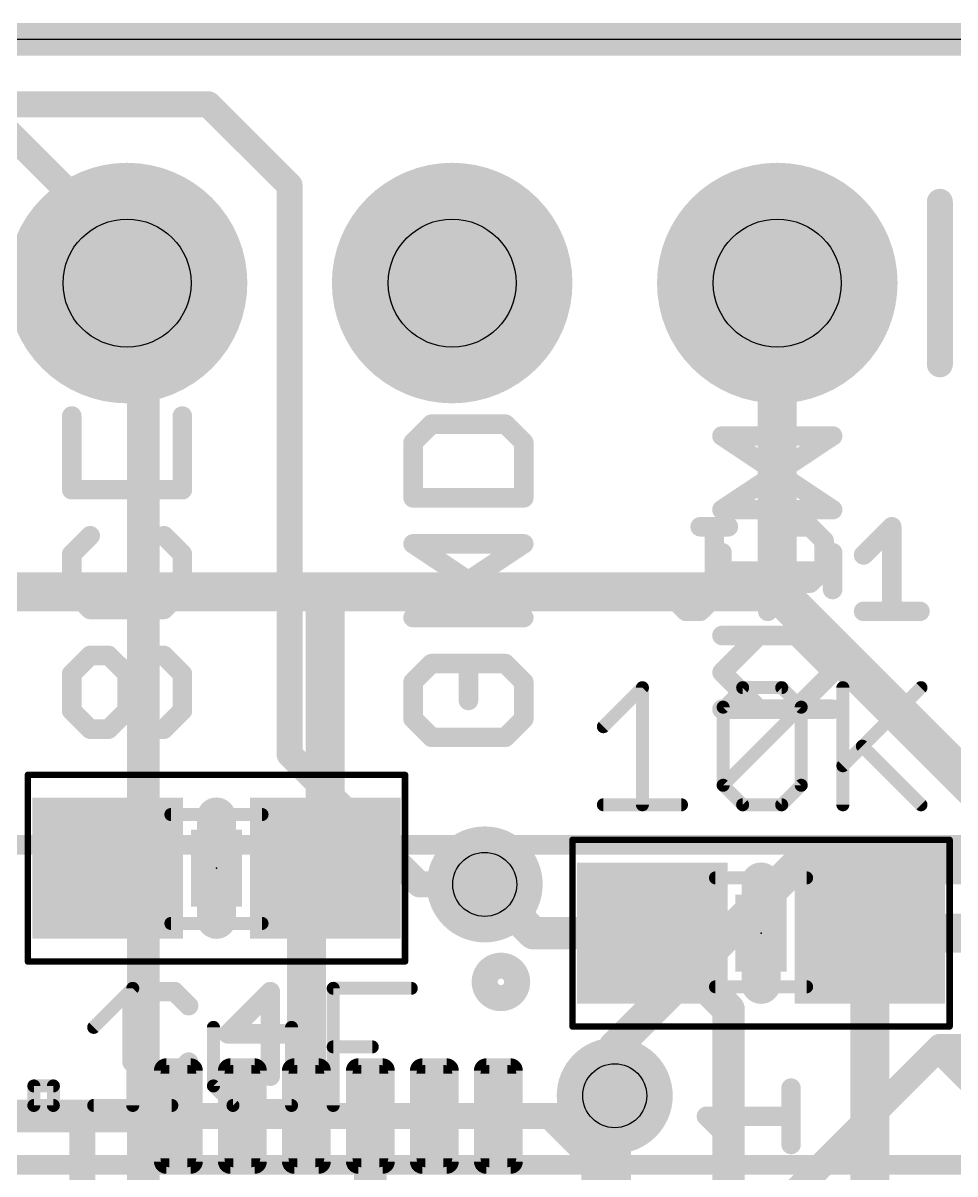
# Model space of a CAD drawing. Extents: x -44.9 to 38.2, y -10.9 to 10.9.
# Drawn here: x 0.46 to 7.74, y 1.93 to 10.92 of the extents above; entities that cross this region are included whole.
import ezdxf

# ---------------------------------------------------------------- set-up
doc = ezdxf.new("R2010")
doc.units = 0
for name, color, linetype in [('1', 12, 'CONTINUOUS'), ('16', 5, 'CONTINUOUS'), ('17', 110, 'CONTINUOUS'), ('18', 110, 'CONTINUOUS'), ('20', 53, 'CONTINUOUS'), ('21', 40, 'CONTINUOUS'), ('22', 6, 'CONTINUOUS'), ('23', 40, 'CONTINUOUS'), ('25', 253, 'CONTINUOUS'), ('27', 4, 'CONTINUOUS'), ('29', 253, 'CONTINUOUS'), ('30', 253, 'CONTINUOUS'), ('31', 253, 'CONTINUOUS'), ('35', 253, 'CONTINUOUS'), ('39', 12, 'CONTINUOUS'), ('44', 253, 'CONTINUOUS'), ('51', 253, 'CONTINUOUS')]:
    doc.layers.add(name, color=color, linetype=linetype)

# ---------------------------------------------------------------- blocks, each defined once
blk = doc.blocks.new('RECT')
blk.add_solid([(-0.5, -0.5), (0.5, -0.5), (-0.5, 0.5), (0.5, 0.5)])
blk = doc.blocks.new('RECT128000X44800R50')
at = {"const_width": 0.07}
blk.add_lwpolyline([(0.365, -0.07), (0.365, 0.07, 0.4142), (0.33, 0.105), (-0.33, 0.105, 0.4142), (-0.365, 0.07), (-0.365, -0.07, 0.4142), (-0.33, -0.105), (0.33, -0.105, 0.4142)], format="xyb", close=True, dxfattribs=at)
blk.add_solid([(-0.3475, -0.0875), (0.3475, -0.0875), (-0.3475, 0.0875), (0.3475, 0.0875)])
blk = doc.blocks.new('RECT144256X61056R50')
at = {"const_width": 0.0954}
blk.add_lwpolyline([(0.4031, -0.0954), (0.4031, 0.0954, 0.4142), (0.3554, 0.1431), (-0.3554, 0.1431, 0.4142), (-0.4031, 0.0954), (-0.4031, -0.0954, 0.4142), (-0.3554, -0.1431), (0.3554, -0.1431, 0.4142)], format="xyb", close=True, dxfattribs=at)
blk.add_solid([(-0.3793, -0.1193), (0.3793, -0.1193), (-0.3793, 0.1193), (0.3793, 0.1193)])
blk = doc.blocks.new('ROUNDP')
at = {"const_width": 0.5}
blk.add_lwpolyline([(0, -0.25, 1), (0, 0.25, 1), (0, -0.25)], format="xyb", dxfattribs=at)
blk = doc.blocks.new('ROUNDV')
at = {"const_width": 0.5}
blk.add_lwpolyline([(0, -0.25, 1), (0, 0.25, 1), (0, -0.25)], format="xyb", dxfattribs=at)

msp = doc.modelspace()

# ---------------------------------------------------------------- linework, layer by layer
at = {"layer": '1'}
for points, const_width in [([(-38.1, 10.795), (38.1, 10.795)], 0.254), ([(0.254, 10.16), (1.27, 9.144)], 0.2032), ([(1.27, 9.144), (1.27, 8.89)], 0.2032), ([(6.35, 8.89), (6.35, 6.477)], 0.3048), ([(-3.302, 6.477), (2.8185, 6.477)], 0.3048), ([(2.8185, 6.477), (6.35, 6.477)], 0.3048), ([(2.8185, 6.477), (2.8185, 4.318)], 0.3048), ([(6.35, 6.477), (8.299, 4.528)], 0.3048), ([(2.8185, 4.318), (2.6035, 4.103)], 0.3048), ([(4.445, 3.81), (4.064, 4.191)], 0.254), ([(2.671, 4.0355), (2.6035, 4.103)], 0.3048), ([(2.671, 4.0355), (2.671, 2.381)], 0.3048), ([(7.073, 3.81), (8.47, 3.81)], 0.3048), ([(7.073, 3.81), (7.073, -1.436)], 0.3048), ([(5.373, 3.81), (4.445, 3.81)], 0.254), ([(5.969, 3.214), (5.373, 3.81)], 0.254), ([(5.969, 1.334), (5.969, 3.214)], 0.254), ([(5.08, 2.54), (5.08, 1.663)], 0.254), ([(1.671, 2.381), (-0.984, 2.381)], 0.254), ([(3.171, 0.885), (3.171, 2.381)], 0.254)]:
    msp.add_lwpolyline(points, dxfattribs=dict(at, const_width=const_width))
for points, const_width in [([(1.3208, 9.144, 1), (1.2192, 9.144)], 0.1016), ([(1.2341, 9.1081, 1), (1.3059, 9.1799)], 0.1016), ([(6.4262, 8.89, 1), (6.2738, 8.89)], 0.1524), ([(1.2192, 8.89, 1), (1.3208, 8.89)], 0.1016), ([(2.8185, 6.5532, 1), (2.8185, 6.4008)], 0.1524), ([(2.8947, 6.477, 1), (2.7423, 6.477)], 0.1524), ([(2.8185, 6.4008, 1), (2.8185, 6.5532)], 0.1524), ([(6.4039, 6.5309, 1), (6.2961, 6.4231)], 0.1524), ([(6.35, 6.4008, 1), (6.35, 6.5532)], 0.1524), ([(6.2738, 6.477, 1), (6.4262, 6.477)], 0.1524), ([(2.8724, 4.2641, 1), (2.7646, 4.3719)], 0.1524), ([(2.7423, 4.318, 1), (2.8947, 4.318)], 0.1524), ([(4.1089, 4.2359, 1), (4.0191, 4.1461)], 0.127), ([(2.6574, 4.1569, 1), (2.5496, 4.0491)], 0.1524), ([(2.5496, 4.1569, 1), (2.6574, 4.0491)], 0.1524), ([(2.7472, 4.0355, 1), (2.5948, 4.0355)], 0.1524), ([(2.6171, 3.9816, 1), (2.7249, 4.0894)], 0.1524), ([(7.073, 3.8862, 1), (7.073, 3.7338)], 0.1524), ([(7.1492, 3.81, 1), (6.9968, 3.81)], 0.1524), ([(4.445, 3.8735, 1), (4.445, 3.7465)], 0.127), ([(4.4001, 3.7651, 1), (4.4899, 3.8549)], 0.127), ([(5.4179, 3.8549, 1), (5.3281, 3.7651)], 0.127), ([(5.373, 3.7465, 1), (5.373, 3.8735)], 0.127), ([(6.0325, 3.214, 1), (5.9055, 3.214)], 0.127), ([(5.9241, 3.1691, 1), (6.0139, 3.2589)], 0.127), ([(5.1435, 2.54, 1), (5.0165, 2.54)], 0.127), ([(1.671, 2.3175, 1), (1.671, 2.4445)], 0.127), ([(2.5948, 2.381, 1), (2.7472, 2.381)], 0.1524), ([(3.2345, 2.381, 1), (3.1075, 2.381)], 0.127)]:
    msp.add_lwpolyline(points, format="xyb", dxfattribs=dict(at, const_width=const_width))
at = {"layer": '16'}
for points, const_width in [([(-38.1, 10.795), (38.1, 10.795)], 0.254), ([(-4.953, 10.287), (1.905, 10.287)], 0.2032), ([(1.905, 10.287), (2.54, 9.652)], 0.2032), ([(2.54, 9.652), (2.54, 5.207)], 0.2032), ([(1.27, 8.89), (1.397, 8.763)], 0.254), ([(1.397, 8.763), (1.397, -2.54)], 0.254), ([(3.556, 4.191), (2.54, 5.207)], 0.2032), ([(6.477, 4.318), (5.08, 2.921)], 0.254), ([(12.192, 4.318), (6.477, 4.318)], 0.254), ([(3.556, 4.191), (4.064, 4.191)], 0.2032), ([(7.62, 2.921), (4.064, -0.635)], 0.2032), ([(5.08, 2.54), (5.08, 2.921)], 0.254), ([(7.62, 2.921), (11.43, 2.921)], 0.2032)]:
    msp.add_lwpolyline(points, dxfattribs=dict(at, const_width=const_width))
for points, const_width in [([(1.9409, 10.3229, 1), (1.8691, 10.2511)], 0.1016), ([(1.905, 10.2362, 1), (1.905, 10.3378)], 0.1016), ([(2.5908, 9.652, 1), (2.4892, 9.652)], 0.1016), ([(2.5041, 9.6161, 1), (2.5759, 9.6879)], 0.1016), ([(1.3149, 8.9349, 1), (1.2251, 8.8451)], 0.127), ([(1.4605, 8.763, 1), (1.3335, 8.763)], 0.127), ([(1.3521, 8.7181, 1), (1.4419, 8.8079)], 0.127), ([(2.5759, 5.2429, 1), (2.5041, 5.1711)], 0.1016), ([(2.4892, 5.207, 1), (2.5908, 5.207)], 0.1016), ([(6.477, 4.3815, 1), (6.477, 4.2545)], 0.127), ([(6.5219, 4.2731, 1), (6.4321, 4.3629)], 0.127), ([(3.556, 4.2418, 1), (3.556, 4.1402)], 0.1016), ([(3.5201, 4.1551, 1), (3.5919, 4.2269)], 0.1016), ([(4.064, 4.1402, 1), (4.064, 4.2418)], 0.1016), ([(5.1435, 2.921, 1), (5.0165, 2.921)], 0.127), ([(5.0351, 2.9659, 1), (5.1249, 2.8761)], 0.127), ([(7.62, 2.9718, 1), (7.62, 2.8702)], 0.1016), ([(7.6559, 2.8851, 1), (7.5841, 2.9569)], 0.1016), ([(5.0165, 2.54, 1), (5.1435, 2.54)], 0.127)]:
    msp.add_lwpolyline(points, format="xyb", dxfattribs=dict(at, const_width=const_width))
at = {"layer": '20'}
msp.add_line((-35.56, 10.795), (35.56, 10.795), dxfattribs=at)
at = {"layer": '21'}
for points, const_width in [([(1.7018, 7.275), (1.7018, 7.8512)], 0.1524), ([(3.6485, 7.7877), (3.5045, 7.6436)], 0.1524), ([(4.2247, 7.7877), (3.6485, 7.7877)], 0.1524), ([(4.3688, 7.6436), (4.2247, 7.7877)], 0.1524), ([(5.9175, 7.119), (6.7818, 7.6953)], 0.1524), ([(6.7818, 7.6953), (5.9175, 7.6953)], 0.1524), ([(3.5045, 7.6436), (3.5045, 7.2115)], 0.1524), ([(4.3688, 7.2115), (4.3688, 7.6436)], 0.1524), ([(0.8375, 7.275), (1.7018, 7.275)], 0.1524), ([(3.5045, 7.2115), (4.3688, 7.2115)], 0.1524), ([(6.7818, 7.119), (5.9175, 7.119)], 0.1524), ([(0.9815, 6.9157), (0.8375, 6.7716)], 0.1524), ([(1.7018, 6.7716), (1.5577, 6.9157)], 0.1524), ([(3.5045, 6.2759), (4.3688, 6.8522)], 0.1524), ([(4.3688, 6.8522), (3.5045, 6.8522)], 0.1524), ([(0.8375, 6.7716), (0.8375, 6.4835)], 0.1524), ([(1.7018, 6.4835), (1.7018, 6.7716)], 0.1524), ([(5.9175, 6.4954), (5.9175, 6.7835)], 0.1524), ([(6.7818, 6.4954), (6.7818, 6.7835)], 0.1524), ([(6.7818, 6.6394), (5.9175, 6.6394)], 0.1524), ([(0.8375, 6.4835), (0.9815, 6.3394)], 0.1524), ([(1.5577, 6.3394), (1.7018, 6.4835)], 0.1524), ([(0.9815, 6.3394), (1.5577, 6.3394)], 0.1524), ([(4.3688, 6.2759), (3.5045, 6.2759)], 0.1524), ([(6.4937, 6.1361), (5.9175, 6.1361)], 0.1524), ([(6.7818, 5.848), (6.4937, 6.1361)], 0.1524), ([(0.9815, 5.9801), (0.8375, 5.8361)], 0.1524), ([(1.2696, 5.8361), (1.4137, 5.9801)], 0.1524), ([(1.4137, 5.9801), (1.5577, 5.9801)], 0.1524), ([(1.5577, 5.9801), (1.7018, 5.8361)], 0.1524), ([(3.6485, 5.9166), (3.5045, 5.7726)], 0.1524), ([(4.2247, 5.9166), (3.9366, 5.9166)], 0.1524), ([(3.9366, 5.9166), (3.9366, 5.6285)], 0.1524), ([(4.3688, 5.7726), (4.2247, 5.9166)], 0.1524), ([(0.8375, 5.8361), (0.8375, 5.548)], 0.1524), ([(1.2696, 5.548), (1.2696, 5.8361)], 0.1524), ([(1.7018, 5.8361), (1.7018, 5.548)], 0.1524), ([(3.5045, 5.7726), (3.5045, 5.4845)], 0.1524), ([(4.3688, 5.4845), (4.3688, 5.7726)], 0.1524), ([(6.4937, 5.5598), (6.7818, 5.848)], 0.1524), ([(0.8375, 5.548), (0.9815, 5.4039)], 0.1524), ([(1.1256, 5.4039), (1.2696, 5.548)], 0.1524), ([(1.7018, 5.548), (1.5577, 5.4039)], 0.1524), ([(5.9175, 5.5598), (6.4937, 5.5598)], 0.1524), ([(3.5045, 5.4845), (3.6485, 5.3404)], 0.1524), ([(4.2247, 5.3404), (4.3688, 5.4845)], 0.1524), ([(0.9815, 5.4039), (1.1256, 5.4039)], 0.1524), ([(3.6485, 5.3404), (4.2247, 5.3404)], 0.1524), ([(1.9685, 3.918), (1.9685, 4.718)], 0.3048), ([(6.223, 4.21), (6.223, 3.41)], 0.3048), ([(0.921, 2.031), (0.921, 2.381)], 0.2032), ([(0.921, 2.381), (1.271, 2.381)], 0.2032), ([(4.921, 2.031), (4.571, 2.381)], 0.2032)]:
    msp.add_lwpolyline(points, dxfattribs=dict(at, const_width=const_width))
for points, const_width in [([(1.7399, 7.8512, 1), (1.6637, 7.8512)], 0.0762), ([(3.6485, 7.8258, 1), (3.6485, 7.7496)], 0.0762), ([(3.6755, 7.7607, 1), (3.6216, 7.8146)], 0.0762), ([(4.2517, 7.8146, 1), (4.1978, 7.7607)], 0.0762), ([(4.2247, 7.7496, 1), (4.2247, 7.8258)], 0.0762), ([(5.9175, 7.7334, 1), (5.9175, 7.6572)], 0.0762), ([(6.8029, 7.6636, 1), (6.7607, 7.727)], 0.0762), ([(6.7818, 7.6572, 1), (6.7818, 7.7334)], 0.0762), ([(3.4775, 7.6706, 1), (3.5314, 7.6167)], 0.0762), ([(3.5426, 7.6436, 1), (3.4664, 7.6436)], 0.0762), ([(4.4069, 7.6436, 1), (4.3307, 7.6436)], 0.0762), ([(4.3419, 7.6167, 1), (4.3957, 7.6706)], 0.0762), ([(0.8375, 7.3131, 1), (0.8375, 7.2369)], 0.0762), ([(1.6637, 7.275, 1), (1.7399, 7.275)], 0.0762), ([(1.7018, 7.2369, 1), (1.7018, 7.3131)], 0.0762), ([(3.5045, 7.2496, 1), (3.5045, 7.1734)], 0.0762), ([(4.3688, 7.1734, 1), (4.3688, 7.2496)], 0.0762), ([(3.4664, 7.2115, 1), (3.5426, 7.2115)], 0.0762), ([(4.3307, 7.2115, 1), (4.4069, 7.2115)], 0.0762), ([(5.9175, 7.1571, 1), (5.9175, 7.0809)], 0.0762), ([(6.7818, 7.0809, 1), (6.7818, 7.1571)], 0.0762), ([(5.8963, 7.1507, 1), (5.9386, 7.0873)], 0.0762), ([(1.0085, 6.8887, 1), (0.9546, 6.9426)], 0.0762), ([(1.5847, 6.9426, 1), (1.5308, 6.8887)], 0.0762), ([(3.5045, 6.8903, 1), (3.5045, 6.8141)], 0.0762), ([(4.3899, 6.8205, 1), (4.3477, 6.8839)], 0.0762), ([(4.3688, 6.8141, 1), (4.3688, 6.8903)], 0.0762), ([(0.8105, 6.7986, 1), (0.8644, 6.7447)], 0.0762), ([(0.8756, 6.7716, 1), (0.7994, 6.7716)], 0.0762), ([(1.7399, 6.7716, 1), (1.6637, 6.7716)], 0.0762), ([(1.6749, 6.7447, 1), (1.7287, 6.7986)], 0.0762), ([(5.9556, 6.7835, 1), (5.8794, 6.7835)], 0.0762), ([(6.8199, 6.7835, 1), (6.7437, 6.7835)], 0.0762), ([(5.9175, 6.6775, 1), (5.9175, 6.6013)], 0.0762), ([(6.7818, 6.6013, 1), (6.7818, 6.6775)], 0.0762), ([(0.8644, 6.5104, 1), (0.8105, 6.4566)], 0.0762), ([(0.7994, 6.4835, 1), (0.8756, 6.4835)], 0.0762), ([(1.6637, 6.4835, 1), (1.7399, 6.4835)], 0.0762), ([(1.7287, 6.4566, 1), (1.6749, 6.5104)], 0.0762), ([(5.8794, 6.4954, 1), (5.9556, 6.4954)], 0.0762), ([(6.7437, 6.4954, 1), (6.8199, 6.4954)], 0.0762), ([(0.9815, 6.3775, 1), (0.9815, 6.3013)], 0.0762), ([(0.9546, 6.3125, 1), (1.0085, 6.3664)], 0.0762), ([(1.5308, 6.3664, 1), (1.5847, 6.3125)], 0.0762), ([(1.5577, 6.3013, 1), (1.5577, 6.3775)], 0.0762), ([(3.4833, 6.3076, 1), (3.5256, 6.2442)], 0.0762), ([(3.5045, 6.314, 1), (3.5045, 6.2378)], 0.0762), ([(4.3688, 6.2378, 1), (4.3688, 6.314)], 0.0762), ([(5.9175, 6.1742, 1), (5.9175, 6.098)], 0.0762), ([(6.5206, 6.163, 1), (6.4667, 6.1091)], 0.0762), ([(6.4937, 6.098, 1), (6.4937, 6.1742)], 0.0762), ([(1.0085, 5.9532, 1), (0.9546, 6.0071)], 0.0762), ([(1.4137, 6.0182, 1), (1.4137, 5.942)], 0.0762), ([(1.4406, 5.9532, 1), (1.3867, 6.0071)], 0.0762), ([(1.5847, 6.0071, 1), (1.5308, 5.9532)], 0.0762), ([(1.5577, 5.942, 1), (1.5577, 6.0182)], 0.0762), ([(3.6755, 5.8897, 1), (3.6216, 5.9436)], 0.0762), ([(3.9366, 5.9547, 1), (3.9366, 5.8785)], 0.0762), ([(3.9747, 5.9166, 1), (3.8985, 5.9166)], 0.0762), ([(4.2517, 5.9436, 1), (4.1978, 5.8897)], 0.0762), ([(4.2247, 5.8785, 1), (4.2247, 5.9547)], 0.0762), ([(0.8105, 5.863, 1), (0.8644, 5.8091)], 0.0762), ([(0.8756, 5.8361, 1), (0.7994, 5.8361)], 0.0762), ([(1.3077, 5.8361, 1), (1.2315, 5.8361)], 0.0762), ([(1.2427, 5.863, 1), (1.2966, 5.8091)], 0.0762), ([(1.7399, 5.8361, 1), (1.6637, 5.8361)], 0.0762), ([(1.6749, 5.8091, 1), (1.7287, 5.863)], 0.0762), ([(3.5426, 5.7726, 1), (3.4664, 5.7726)], 0.0762), ([(4.4069, 5.7726, 1), (4.3307, 5.7726)], 0.0762), ([(6.8087, 5.821, 1), (6.7549, 5.8749)], 0.0762), ([(6.7549, 5.821, 1), (6.8087, 5.8749)], 0.0762), ([(3.4775, 5.7995, 1), (3.5314, 5.7456)], 0.0762), ([(4.3419, 5.7456, 1), (4.3957, 5.7995)], 0.0762), ([(3.8985, 5.6285, 1), (3.9747, 5.6285)], 0.0762), ([(0.8644, 5.5749, 1), (0.8105, 5.521)], 0.0762), ([(0.7994, 5.548, 1), (0.8756, 5.548)], 0.0762), ([(1.2315, 5.548, 1), (1.3077, 5.548)], 0.0762), ([(1.2966, 5.521, 1), (1.2427, 5.5749)], 0.0762), ([(1.6637, 5.548, 1), (1.7399, 5.548)], 0.0762), ([(1.7287, 5.521, 1), (1.6749, 5.5749)], 0.0762), ([(5.9175, 5.5979, 1), (5.9175, 5.5217)], 0.0762), ([(6.4667, 5.5868, 1), (6.5206, 5.5329)], 0.0762), ([(6.4937, 5.5217, 1), (6.4937, 5.5979)], 0.0762), ([(3.5314, 5.5114, 1), (3.4775, 5.4575)], 0.0762), ([(3.4664, 5.4845, 1), (3.5426, 5.4845)], 0.0762), ([(4.3307, 5.4845, 1), (4.4069, 5.4845)], 0.0762), ([(4.3957, 5.4575, 1), (4.3419, 5.5114)], 0.0762), ([(0.9815, 5.442, 1), (0.9815, 5.3658)], 0.0762), ([(0.9546, 5.377, 1), (1.0085, 5.4309)], 0.0762), ([(1.0986, 5.4309, 1), (1.1525, 5.377)], 0.0762), ([(1.1256, 5.3658, 1), (1.1256, 5.442)], 0.0762), ([(1.5308, 5.4309, 1), (1.5847, 5.377)], 0.0762), ([(3.6485, 5.3785, 1), (3.6485, 5.3023)], 0.0762), ([(3.6216, 5.3135, 1), (3.6755, 5.3674)], 0.0762), ([(4.1978, 5.3674, 1), (4.2517, 5.3135)], 0.0762), ([(4.2247, 5.3023, 1), (4.2247, 5.3785)], 0.0762), ([(2.0447, 4.718, 1), (1.8923, 4.718)], 0.1524), ([(6.2992, 4.21, 1), (6.1468, 4.21)], 0.1524), ([(1.8923, 3.918, 1), (2.0447, 3.918)], 0.1524), ([(4.191, 3.302, 1), (4.191, 3.556, 1), (4.191, 3.302)], 0.2032), ([(6.1468, 3.41, 1), (6.2992, 3.41)], 0.1524), ([(0.9718, 2.381, 1), (0.8702, 2.381)], 0.1016), ([(0.921, 2.4318, 1), (0.921, 2.3302)], 0.1016), ([(1.271, 2.3302, 1), (1.271, 2.4318)], 0.1016), ([(4.6069, 2.4169, 1), (4.5351, 2.3451)], 0.1016), ([(0.8702, 2.031, 1), (0.9718, 2.031)], 0.1016), ([(4.8851, 1.9951, 1), (4.9569, 2.0669)], 0.1016)]:
    msp.add_lwpolyline(points, format="xyb", dxfattribs=dict(at, const_width=const_width))
at = {"layer": '22', "const_width": 0.1524}
for points in [[(0.8382, 7.275), (0.8382, 7.8512)], [(3.5052, 7.6436), (3.6493, 7.7877)], [(3.6493, 7.7877), (4.2255, 7.7877)], [(4.2255, 7.7877), (4.3695, 7.6436)], [(6.7825, 7.119), (5.9182, 7.6953)], [(5.9182, 7.6953), (6.7825, 7.6953)], [(3.5052, 7.2115), (3.5052, 7.6436)], [(4.3695, 7.6436), (4.3695, 7.2115)], [(1.7025, 7.275), (0.8382, 7.275)], [(4.3695, 7.2115), (3.5052, 7.2115)], [(5.9182, 7.119), (6.7825, 7.119)], [(0.8382, 6.7716), (0.9823, 6.9157)], [(1.5585, 6.9157), (1.7025, 6.7716)], [(4.3695, 6.2759), (3.5052, 6.8522)], [(3.5052, 6.8522), (4.3695, 6.8522)], [(0.8382, 6.4835), (0.8382, 6.7716)], [(1.7025, 6.7716), (1.7025, 6.4835)], [(5.9182, 6.4954), (5.9182, 6.7835)], [(6.7825, 6.4954), (6.7825, 6.7835)], [(5.9182, 6.6394), (6.7825, 6.6394)], [(0.9823, 6.3394), (0.8382, 6.4835)], [(1.7025, 6.4835), (1.5585, 6.3394)], [(1.5585, 6.3394), (0.9823, 6.3394)], [(3.5052, 6.2759), (4.3695, 6.2759)], [(5.9182, 5.848), (6.2063, 6.1361)], [(6.2063, 6.1361), (6.7825, 6.1361)], [(0.9823, 5.9801), (0.8382, 5.8361)], [(1.1263, 5.9801), (0.9823, 5.9801)], [(1.2704, 5.8361), (1.1263, 5.9801)], [(1.5585, 5.9801), (1.7025, 5.8361)], [(3.5052, 5.7726), (3.6493, 5.9166)], [(3.6493, 5.9166), (3.9374, 5.9166)], [(3.9374, 5.9166), (3.9374, 5.6285)], [(4.2255, 5.9166), (4.3695, 5.7726)], [(0.8382, 5.8361), (0.8382, 5.548)], [(1.2704, 5.548), (1.2704, 5.8361)], [(1.7025, 5.8361), (1.7025, 5.548)], [(3.5052, 5.4845), (3.5052, 5.7726)], [(4.3695, 5.7726), (4.3695, 5.4845)], [(6.2063, 5.5598), (5.9182, 5.848)], [(0.8382, 5.548), (0.9823, 5.4039)], [(1.4144, 5.4039), (1.2704, 5.548)], [(1.7025, 5.548), (1.5585, 5.4039)], [(6.7825, 5.5598), (6.2063, 5.5598)], [(3.6493, 5.3404), (3.5052, 5.4845)], [(4.3695, 5.4845), (4.2255, 5.3404)], [(1.5585, 5.4039), (1.4144, 5.4039)], [(4.2255, 5.3404), (3.6493, 5.3404)], [(37.5, 4.5), (-37.5, 4.5)], [(30, 2), (-30, 2)]]:
    msp.add_lwpolyline(points, dxfattribs=at)
at = {"layer": '22', "const_width": 0.0762}
for points in [[(0.8763, 7.8512, 1), (0.8001, 7.8512)], [(3.6493, 7.8258, 1), (3.6493, 7.7496)], [(3.6762, 7.7607, 1), (3.6223, 7.8146)], [(4.2524, 7.8146, 1), (4.1985, 7.7607)], [(4.2255, 7.7496, 1), (4.2255, 7.8258)], [(5.9393, 7.727, 1), (5.8971, 7.6636)], [(5.9182, 7.7334, 1), (5.9182, 7.6572)], [(6.7825, 7.6572, 1), (6.7825, 7.7334)], [(3.5433, 7.6436, 1), (3.4671, 7.6436)], [(3.4783, 7.6706, 1), (3.5321, 7.6167)], [(4.4076, 7.6436, 1), (4.3314, 7.6436)], [(4.3426, 7.6167, 1), (4.3965, 7.6706)], [(0.8382, 7.3131, 1), (0.8382, 7.2369)], [(0.8001, 7.275, 1), (0.8763, 7.275)], [(1.7025, 7.2369, 1), (1.7025, 7.3131)], [(3.5052, 7.2496, 1), (3.5052, 7.1734)], [(4.3695, 7.1734, 1), (4.3695, 7.2496)], [(3.4671, 7.2115, 1), (3.5433, 7.2115)], [(4.3314, 7.2115, 1), (4.4076, 7.2115)], [(5.9182, 7.1571, 1), (5.9182, 7.0809)], [(6.7825, 7.0809, 1), (6.7825, 7.1571)], [(6.7614, 7.0873, 1), (6.8037, 7.1507)], [(1.0092, 6.8887, 1), (0.9553, 6.9426)], [(1.5854, 6.9426, 1), (1.5315, 6.8887)], [(3.5263, 6.8839, 1), (3.4841, 6.8205)], [(3.5052, 6.8903, 1), (3.5052, 6.8141)], [(4.3695, 6.8141, 1), (4.3695, 6.8903)], [(0.8763, 6.7716, 1), (0.8001, 6.7716)], [(0.8113, 6.7986, 1), (0.8651, 6.7447)], [(1.7406, 6.7716, 1), (1.6644, 6.7716)], [(1.6756, 6.7447, 1), (1.7295, 6.7986)], [(5.9563, 6.7835, 1), (5.8801, 6.7835)], [(6.8206, 6.7835, 1), (6.7444, 6.7835)], [(5.9182, 6.6775, 1), (5.9182, 6.6013)], [(6.7825, 6.6013, 1), (6.7825, 6.6775)], [(0.8001, 6.4835, 1), (0.8763, 6.4835)], [(0.8651, 6.5104, 1), (0.8113, 6.4566)], [(1.6644, 6.4835, 1), (1.7406, 6.4835)], [(1.7295, 6.4566, 1), (1.6756, 6.5104)], [(5.8801, 6.4954, 1), (5.9563, 6.4954)], [(6.7444, 6.4954, 1), (6.8206, 6.4954)], [(0.9823, 6.3775, 1), (0.9823, 6.3013)], [(0.9553, 6.3125, 1), (1.0092, 6.3664)], [(1.5315, 6.3664, 1), (1.5854, 6.3125)], [(1.5585, 6.3013, 1), (1.5585, 6.3775)], [(3.5052, 6.314, 1), (3.5052, 6.2378)], [(4.3484, 6.2442, 1), (4.3907, 6.3076)], [(4.3695, 6.2378, 1), (4.3695, 6.314)], [(6.2063, 6.1742, 1), (6.2063, 6.098)], [(6.2333, 6.1091, 1), (6.1794, 6.163)], [(6.7825, 6.098, 1), (6.7825, 6.1742)], [(0.9823, 6.0182, 1), (0.9823, 5.942)], [(1.0092, 5.9532, 1), (0.9553, 6.0071)], [(1.1533, 6.0071, 1), (1.0994, 5.9532)], [(1.1263, 5.942, 1), (1.1263, 6.0182)], [(1.5854, 6.0071, 1), (1.5315, 5.9532)], [(3.6493, 5.9547, 1), (3.6493, 5.8785)], [(3.6762, 5.8897, 1), (3.6223, 5.9436)], [(3.9755, 5.9166, 1), (3.8993, 5.9166)], [(3.9374, 5.8785, 1), (3.9374, 5.9547)], [(4.2524, 5.9436, 1), (4.1985, 5.8897)], [(0.8763, 5.8361, 1), (0.8001, 5.8361)], [(0.8113, 5.863, 1), (0.8651, 5.8091)], [(1.3085, 5.8361, 1), (1.2323, 5.8361)], [(1.2434, 5.8091, 1), (1.2973, 5.863)], [(1.7406, 5.8361, 1), (1.6644, 5.8361)], [(1.6756, 5.8091, 1), (1.7295, 5.863)], [(3.5433, 5.7726, 1), (3.4671, 5.7726)], [(4.4076, 5.7726, 1), (4.3314, 5.7726)], [(5.9451, 5.8749, 1), (5.8913, 5.821)], [(5.8913, 5.8749, 1), (5.9451, 5.821)], [(3.4783, 5.7995, 1), (3.5321, 5.7456)], [(4.3426, 5.7456, 1), (4.3965, 5.7995)], [(3.8993, 5.6285, 1), (3.9755, 5.6285)], [(0.8651, 5.5749, 1), (0.8113, 5.521)], [(0.8001, 5.548, 1), (0.8763, 5.548)], [(1.2973, 5.5749, 1), (1.2434, 5.521)], [(1.2323, 5.548, 1), (1.3085, 5.548)], [(1.6644, 5.548, 1), (1.7406, 5.548)], [(1.7295, 5.521, 1), (1.6756, 5.5749)], [(6.2063, 5.5979, 1), (6.2063, 5.5217)], [(6.1794, 5.5329, 1), (6.2333, 5.5868)], [(6.7825, 5.5217, 1), (6.7825, 5.5979)], [(3.5321, 5.5114, 1), (3.4783, 5.4575)], [(3.4671, 5.4845, 1), (3.5433, 5.4845)], [(4.3314, 5.4845, 1), (4.4076, 5.4845)], [(4.3965, 5.4575, 1), (4.3426, 5.5114)], [(0.9553, 5.377, 1), (1.0092, 5.4309)], [(1.4144, 5.442, 1), (1.4144, 5.3658)], [(1.3875, 5.377, 1), (1.4414, 5.4309)], [(1.5315, 5.4309, 1), (1.5854, 5.377)], [(1.5585, 5.3658, 1), (1.5585, 5.442)], [(3.6493, 5.3785, 1), (3.6493, 5.3023)], [(3.6223, 5.3135, 1), (3.6762, 5.3674)], [(4.1985, 5.3674, 1), (4.2524, 5.3135)], [(4.2255, 5.3023, 1), (4.2255, 5.3785)]]:
    msp.add_lwpolyline(points, format="xyb", dxfattribs=at)
at = {"layer": '23'}
for p in [(1.9685, 4.318), (6.223, 3.81)]:
    msp.add_point(p, dxfattribs=at)
at = {"layer": '25', "const_width": 0.1524}
for points in [[(5.7475, 6.9856), (5.9678, 6.9856)], [(5.8576, 6.4348), (5.8576, 6.9856)], [(6.2756, 6.3246), (6.2756, 6.9856)], [(6.2756, 6.9856), (6.6061, 6.9856)], [(6.6061, 6.9856), (6.7162, 6.8754)], [(7.024, 6.7652), (7.2443, 6.9856)], [(7.2443, 6.9856), (7.2443, 6.3246)], [(6.7162, 6.8754), (6.7162, 6.6551)], [(6.7162, 6.6551), (6.6061, 6.5449)], [(6.6061, 6.5449), (6.2756, 6.5449)], [(5.5272, 6.4348), (5.6373, 6.3246)], [(5.7475, 6.3246), (5.8576, 6.4348)], [(5.6373, 6.3246), (5.7475, 6.3246)], [(7.024, 6.3246), (7.4646, 6.3246)], [(1.42, 3.3534), (1.3099, 3.2432)], [(1.6403, 3.3534), (1.42, 3.3534)], [(1.7505, 3.2432), (1.6403, 3.3534)], [(2.3888, 3.3534), (2.0583, 3.0229)], [(2.3888, 2.6924), (2.3888, 3.3534)], [(1.3099, 3.2432), (1.3099, 2.8026)], [(2.0583, 3.0229), (2.4989, 3.0229)], [(1.3099, 2.8026), (1.42, 2.6924)], [(1.6403, 2.6924), (1.7505, 2.8026)], [(9.2638, 2.8383), (7.6368, 2.8383)], [(7.6368, 2.8383), (8.4503, 2.0248)], [(1.42, 2.6924), (1.6403, 2.6924)], [(6.4576, 2.1588), (6.4576, 2.5994)], [(6.017, 2.1588), (5.7966, 2.3791)], [(5.7966, 2.3791), (6.4576, 2.3791)]]:
    msp.add_lwpolyline(points, dxfattribs=at)
at = {"layer": '25', "const_width": 0.0762}
for points in [[(5.7475, 7.0237, 1), (5.7475, 6.9475)], [(5.8957, 6.9856, 1), (5.8195, 6.9856)], [(5.9678, 6.9475, 1), (5.9678, 7.0237)], [(6.3137, 6.9856, 1), (6.2375, 6.9856)], [(6.2756, 7.0237, 1), (6.2756, 6.9475)], [(6.633, 7.0125, 1), (6.5791, 6.9586)], [(6.6061, 6.9475, 1), (6.6061, 7.0237)], [(7.2824, 6.9856, 1), (7.2062, 6.9856)], [(7.2712, 6.9586, 1), (7.2174, 7.0125)], [(6.7543, 6.8754, 1), (6.6781, 6.8754)], [(6.6893, 6.8485, 1), (6.7432, 6.9023)], [(6.997, 6.7922, 1), (7.0509, 6.7383)], [(6.6781, 6.6551, 1), (6.7543, 6.6551)], [(6.7432, 6.6281, 1), (6.6893, 6.682)], [(6.2756, 6.583, 1), (6.2756, 6.5068)], [(6.5791, 6.5719, 1), (6.633, 6.518)], [(6.6061, 6.5068, 1), (6.6061, 6.583)], [(5.5541, 6.4617, 1), (5.5002, 6.4078)], [(5.8846, 6.4078, 1), (5.8307, 6.4617)], [(5.6373, 6.3627, 1), (5.6373, 6.2865)], [(5.6104, 6.2977, 1), (5.6643, 6.3515)], [(5.7205, 6.3515, 1), (5.7744, 6.2977)], [(5.7475, 6.2865, 1), (5.7475, 6.3627)], [(5.8195, 6.4348, 1), (5.8957, 6.4348)], [(7.024, 6.3627, 1), (7.024, 6.2865)], [(7.4646, 6.2865, 1), (7.4646, 6.3627)], [(6.2375, 6.3246, 1), (6.3137, 6.3246)], [(7.2062, 6.3246, 1), (7.2824, 6.3246)], [(1.42, 3.3915, 1), (1.42, 3.3153)], [(1.447, 3.3264, 1), (1.3931, 3.3803)], [(1.6673, 3.3803, 1), (1.6134, 3.3264)], [(1.6403, 3.3153, 1), (1.6403, 3.3915)], [(2.4269, 3.3534, 1), (2.3507, 3.3534)], [(2.4157, 3.3264, 1), (2.3618, 3.3803)], [(1.348, 3.2432, 1), (1.2718, 3.2432)], [(1.2829, 3.2701, 1), (1.3368, 3.2163)], [(1.7236, 3.2163, 1), (1.7775, 3.2701)], [(2.0313, 3.0498, 1), (2.0852, 2.9959)], [(2.0583, 3.061, 1), (2.0583, 2.9848)], [(2.4989, 2.9848, 1), (2.4989, 3.061)], [(1.3368, 2.8295, 1), (1.2829, 2.7756)], [(1.7775, 2.7756, 1), (1.7236, 2.8295)], [(7.6638, 2.8653, 1), (7.6099, 2.8114)], [(7.6368, 2.8764, 1), (7.6368, 2.8002)], [(1.2718, 2.8026, 1), (1.348, 2.8026)], [(1.42, 2.7305, 1), (1.42, 2.6543)], [(1.3931, 2.6655, 1), (1.447, 2.7193)], [(1.6134, 2.7193, 1), (1.6673, 2.6655)], [(1.6403, 2.6543, 1), (1.6403, 2.7305)], [(2.3507, 2.6924, 1), (2.4269, 2.6924)], [(6.4957, 2.5994, 1), (6.4195, 2.5994)], [(5.7966, 2.4172, 1), (5.7966, 2.341)], [(5.8236, 2.406, 1), (5.7697, 2.3522)], [(6.4576, 2.341, 1), (6.4576, 2.4172)], [(5.99, 2.1318, 1), (6.0439, 2.1857)], [(6.4195, 2.1588, 1), (6.4957, 2.1588)]]:
    msp.add_lwpolyline(points, format="xyb", dxfattribs=at)
at = {"layer": '27', "const_width": 0.1016}
for points in [[(4.9912, 5.4234), (5.2963, 5.7285)], [(5.2963, 5.7285), (5.2963, 4.8133)], [(5.9268, 5.576), (6.0793, 5.7285)], [(6.0793, 5.7285), (6.3844, 5.7285)], [(6.3844, 5.7285), (6.5369, 5.576)], [(6.8623, 5.7285), (6.8623, 4.8133)], [(6.8623, 5.1184), (7.4724, 5.7285)], [(5.9268, 4.9658), (5.9268, 5.576)], [(5.9268, 4.9658), (6.5369, 5.576)], [(6.5369, 5.576), (6.5369, 4.9658)], [(7.0148, 5.2709), (7.4724, 4.8133)], [(6.0793, 4.8133), (5.9268, 4.9658)], [(6.5369, 4.9658), (6.3844, 4.8133)], [(4.9912, 4.8133), (5.6014, 4.8133)], [(6.3844, 4.8133), (6.0793, 4.8133)], [(1.0096, 3.0739), (1.3146, 3.379)], [(1.3146, 3.379), (1.3146, 2.4638)], [(2.8806, 2.4638), (2.8806, 3.379)], [(2.8806, 3.379), (3.4907, 3.379)], [(1.9451, 3.0739), (1.9451, 2.6163)], [(2.5552, 2.4638), (2.5552, 3.0739)], [(2.8806, 2.9214), (3.1857, 2.9214)], [(0.5418, 2.4638), (0.5418, 2.6163)], [(0.5418, 2.6163), (0.6943, 2.6163)], [(0.6943, 2.6163), (0.6943, 2.4638)], [(1.9451, 2.6163), (2.0976, 2.4638)], [(0.6943, 2.4638), (0.5418, 2.4638)], [(1.0096, 2.4638), (1.6197, 2.4638)], [(2.0976, 2.4638), (2.5552, 2.4638)]]:
    msp.add_lwpolyline(points, dxfattribs=at)
at = {"layer": '27', "const_width": 0.0508}
for points in [[(5.3217, 5.7285, 1), (5.2709, 5.7285)], [(5.3143, 5.7105, 1), (5.2783, 5.7464)], [(6.0793, 5.7539, 1), (6.0793, 5.7031)], [(6.0973, 5.7105, 1), (6.0613, 5.7464)], [(6.4023, 5.7464, 1), (6.3664, 5.7105)], [(6.3844, 5.7031, 1), (6.3844, 5.7539)], [(6.8877, 5.7285, 1), (6.8369, 5.7285)], [(7.4904, 5.7105, 1), (7.4544, 5.7464)], [(5.9522, 5.576, 1), (5.9014, 5.576)], [(5.9088, 5.5939, 1), (5.9447, 5.558)], [(6.5623, 5.576, 1), (6.5115, 5.576)], [(6.5548, 5.558, 1), (6.5189, 5.5939)], [(6.5189, 5.558, 1), (6.5548, 5.5939)], [(4.9733, 5.4414, 1), (5.0092, 5.4055)], [(7.0328, 5.2889, 1), (6.9968, 5.2529)], [(6.8443, 5.1363, 1), (6.8802, 5.1004)], [(5.9447, 4.9838, 1), (5.9088, 4.9479)], [(5.9088, 4.9838, 1), (5.9447, 4.9479)], [(5.9014, 4.9658, 1), (5.9522, 4.9658)], [(6.5115, 4.9658, 1), (6.5623, 4.9658)], [(6.5548, 4.9479, 1), (6.5189, 4.9838)], [(4.9912, 4.8387, 1), (4.9912, 4.7879)], [(5.6014, 4.7879, 1), (5.6014, 4.8387)], [(6.0793, 4.8387, 1), (6.0793, 4.7879)], [(6.0613, 4.7953, 1), (6.0973, 4.8313)], [(6.3664, 4.8313, 1), (6.4023, 4.7953)], [(6.3844, 4.7879, 1), (6.3844, 4.8387)], [(7.4544, 4.7953, 1), (7.4904, 4.8313)], [(5.2709, 4.8133, 1), (5.3217, 4.8133)], [(6.8369, 4.8133, 1), (6.8877, 4.8133)], [(1.34, 3.379, 1), (1.2892, 3.379)], [(1.3326, 3.361, 1), (1.2967, 3.3969)], [(2.906, 3.379, 1), (2.8552, 3.379)], [(2.8806, 3.4044, 1), (2.8806, 3.3536)], [(3.4907, 3.3536, 1), (3.4907, 3.4044)], [(0.9916, 3.0919, 1), (1.0275, 3.056)], [(1.9705, 3.0739, 1), (1.9197, 3.0739)], [(2.5806, 3.0739, 1), (2.5298, 3.0739)], [(2.8806, 2.9468, 1), (2.8806, 2.896)], [(3.1857, 2.896, 1), (3.1857, 2.9468)], [(0.5672, 2.6163, 1), (0.5164, 2.6163)], [(0.5418, 2.6417, 1), (0.5418, 2.5909)], [(0.7197, 2.6163, 1), (0.6689, 2.6163)], [(0.6943, 2.5909, 1), (0.6943, 2.6417)], [(1.9631, 2.6343, 1), (1.9271, 2.5984)], [(1.9197, 2.6163, 1), (1.9705, 2.6163)], [(0.5418, 2.4892, 1), (0.5418, 2.4384)], [(0.5164, 2.4638, 1), (0.5672, 2.4638)], [(0.6689, 2.4638, 1), (0.7197, 2.4638)], [(0.6943, 2.4384, 1), (0.6943, 2.4892)], [(1.0096, 2.4892, 1), (1.0096, 2.4384)], [(1.2892, 2.4638, 1), (1.34, 2.4638)], [(1.6197, 2.4384, 1), (1.6197, 2.4892)], [(2.0976, 2.4892, 1), (2.0976, 2.4384)], [(2.0797, 2.4458, 1), (2.1156, 2.4818)], [(2.5298, 2.4638, 1), (2.5806, 2.4638)], [(2.5552, 2.4384, 1), (2.5552, 2.4892)], [(2.8552, 2.4638, 1), (2.906, 2.4638)]]:
    msp.add_lwpolyline(points, format="xyb", dxfattribs=at)
at = {"layer": '39', "const_width": 0.0508}
for points in [[(0.4955, 3.589), (0.4955, 5.047)], [(0.4955, 5.047), (3.4415, 5.047)], [(3.4415, 5.047), (3.4415, 3.589)], [(4.75, 4.539), (7.696, 4.539)], [(4.75, 3.081), (4.75, 4.539)], [(7.696, 4.539), (7.696, 3.081)], [(3.4415, 3.589), (0.4955, 3.589)], [(7.696, 3.081), (4.75, 3.081)]]:
    msp.add_lwpolyline(points, dxfattribs=at)
at = {"layer": '39', "const_width": 0.0254}
for points in [[(0.5082, 5.047, 1), (0.4828, 5.047)], [(0.4955, 5.0597, 1), (0.4955, 5.0343)], [(3.4542, 5.047, 1), (3.4288, 5.047)], [(3.4415, 5.0343, 1), (3.4415, 5.0597)], [(4.75, 4.5517, 1), (4.75, 4.5263)], [(4.7627, 4.539, 1), (4.7373, 4.539)], [(7.7087, 4.539, 1), (7.6833, 4.539)], [(7.696, 4.5263, 1), (7.696, 4.5517)], [(0.4955, 3.6017, 1), (0.4955, 3.5763)], [(0.4828, 3.589, 1), (0.5082, 3.589)], [(3.4288, 3.589, 1), (3.4542, 3.589)], [(3.4415, 3.5763, 1), (3.4415, 3.6017)], [(4.75, 3.0937, 1), (4.75, 3.0683)], [(4.7373, 3.081, 1), (4.7627, 3.081)], [(7.6833, 3.081, 1), (7.7087, 3.081)], [(7.696, 3.0683, 1), (7.696, 3.0937)]]:
    msp.add_lwpolyline(points, format="xyb", dxfattribs=at)
at = {"layer": '44'}
for centre, radius in [((1.27, 8.89), 0.5), ((3.81, 8.89), 0.5), ((6.35, 8.89), 0.5), ((4.064, 4.191), 0.25), ((5.08, 2.54), 0.25)]:
    msp.add_circle(centre, radius, dxfattribs=at)
at = {"layer": '51'}
for points, const_width in [([(7.62, 8.255), (7.62, 9.525)], 0.2032), ([(2.3245, 4.737), (1.6125, 4.737)], 0.1016), ([(5.867, 4.242), (6.579, 4.242)], 0.1016), ([(2.3245, 3.886), (1.6125, 3.886)], 0.1016), ([(5.867, 3.391), (6.579, 3.391)], 0.1016), ([(4.921, 2.381), (0.921, 2.381)], 0.2032), ([(0.921, 2.381), (0.921, -1.619)], 0.2032), ([(4.921, -1.619), (4.921, 2.381)], 0.2032)]:
    msp.add_lwpolyline(points, dxfattribs=dict(at, const_width=const_width))
for points, const_width in [([(7.6708, 9.525, 1), (7.5692, 9.525)], 0.1016), ([(7.5692, 8.255, 1), (7.6708, 8.255)], 0.1016), ([(1.6125, 4.7624, 1), (1.6125, 4.7116)], 0.0508), ([(2.3245, 4.7116, 1), (2.3245, 4.7624)], 0.0508), ([(5.867, 4.2674, 1), (5.867, 4.2166)], 0.0508), ([(6.579, 4.2166, 1), (6.579, 4.2674)], 0.0508), ([(1.6125, 3.9114, 1), (1.6125, 3.8606)], 0.0508), ([(2.3245, 3.8606, 1), (2.3245, 3.9114)], 0.0508), ([(5.867, 3.4164, 1), (5.867, 3.3656)], 0.0508), ([(6.579, 3.3656, 1), (6.579, 3.4164)], 0.0508), ([(0.921, 2.4318, 1), (0.921, 2.3302)], 0.1016), ([(0.9718, 2.381, 1), (0.8702, 2.381)], 0.1016), ([(4.9718, 2.381, 1), (4.8702, 2.381)], 0.1016), ([(4.921, 2.3302, 1), (4.921, 2.4318)], 0.1016)]:
    msp.add_lwpolyline(points, format="xyb", dxfattribs=dict(at, const_width=const_width))

# ---------------------------------------------------------------- block references
at = {"layer": '1', "xscale": 1.075, "rotation": 180}
for p in [(1.1185, 4.318), (2.8185, 4.318)]:
    msp.add_blockref('RECT', p, dxfattribs=at)
at = {"layer": '1', "xscale": 1.075}
for p in [(5.373, 3.81), (7.073, 3.81)]:
    msp.add_blockref('RECT', p, dxfattribs=at)
at = {"layer": '1', "rotation": 90}
for p in [(1.671, 2.381), (2.171, 2.381), (2.671, 2.381), (3.171, 2.381), (3.671, 2.381), (4.171, 2.381)]:
    msp.add_blockref('RECT128000X44800R50', p, dxfattribs=at)
at = {"layer": '17', "xscale": 1.778, "yscale": 1.778, "rotation": 270}
for p in [(1.27, 8.89), (1.27, 8.89), (3.81, 8.89), (3.81, 8.89), (6.35, 8.89), (6.35, 8.89)]:
    msp.add_blockref('ROUNDP', p, dxfattribs=at)
at = {"layer": '18', "xscale": 0.9064, "yscale": 0.9064}
for p in [(4.064, 4.191), (4.064, 4.191), (5.08, 2.54), (5.08, 2.54)]:
    msp.add_blockref('ROUNDV', p, dxfattribs=at)
at = {"layer": '29'}
for name, p, xscale, yscale, rotation in [('ROUNDP', (1.27, 8.89), 1.8796, 1.8796, 270), ('ROUNDP', (3.81, 8.89), 1.8796, 1.8796, 270), ('ROUNDP', (6.35, 8.89), 1.8796, 1.8796, 270), ('RECT', (1.1185, 4.318), 1.1766, 1.1016, 180), ('RECT', (2.8185, 4.318), 1.1766, 1.1016, 180)]:
    msp.add_blockref(name, p, dxfattribs=dict(at, xscale=xscale, yscale=yscale, rotation=rotation))
at = {"layer": '29', "xscale": 1.1766, "yscale": 1.1016}
for p in [(5.373, 3.81), (7.073, 3.81)]:
    msp.add_blockref('RECT', p, dxfattribs=at)
at = {"layer": '29', "rotation": 90}
for p in [(1.671, 2.381), (2.171, 2.381), (2.671, 2.381), (3.171, 2.381), (3.671, 2.381), (4.171, 2.381)]:
    msp.add_blockref('RECT144256X61056R50', p, dxfattribs=at)
at = {"layer": '30', "xscale": 1.8796, "yscale": 1.8796, "rotation": 270}
for p in [(1.27, 8.89), (3.81, 8.89), (6.35, 8.89)]:
    msp.add_blockref('ROUNDP', p, dxfattribs=at)
at = {"layer": '31', "xscale": 1.075, "rotation": 180}
for p in [(1.1185, 4.318), (2.8185, 4.318)]:
    msp.add_blockref('RECT', p, dxfattribs=at)
at = {"layer": '31', "xscale": 1.075}
for p in [(5.373, 3.81), (7.073, 3.81)]:
    msp.add_blockref('RECT', p, dxfattribs=at)
at = {"layer": '31', "rotation": 90}
for p in [(1.671, 2.381), (2.171, 2.381), (2.671, 2.381), (3.171, 2.381), (3.671, 2.381), (4.171, 2.381)]:
    msp.add_blockref('RECT128000X44800R50', p, dxfattribs=at)
at = {"layer": '35', "xscale": 0.3998, "yscale": 0.6, "rotation": 180}
msp.add_blockref('RECT', (1.9685, 4.318), dxfattribs=at)
at = {"layer": '35', "xscale": 0.3998, "yscale": 0.6}
msp.add_blockref('RECT', (6.223, 3.81), dxfattribs=at)
at = {"layer": '51', "rotation": 180}
for p, xscale, yscale in [((1.27, 8.89), 0.508, 0.508), ((3.81, 8.89), 0.508, 0.508), ((6.35, 8.89), 0.508, 0.508), ((1.3882, 4.3129), 0.5001, 0.95), ((2.5567, 4.3129), 0.5001, 0.95)]:
    msp.add_blockref('RECT', p, dxfattribs=dict(at, xscale=xscale, yscale=yscale))
at = {"layer": '51', "xscale": 0.5001, "yscale": 0.95}
for p in [(5.6349, 3.8151), (6.8033, 3.8151)]:
    msp.add_blockref('RECT', p, dxfattribs=at)

doc.saveas('drawing.dxf')
